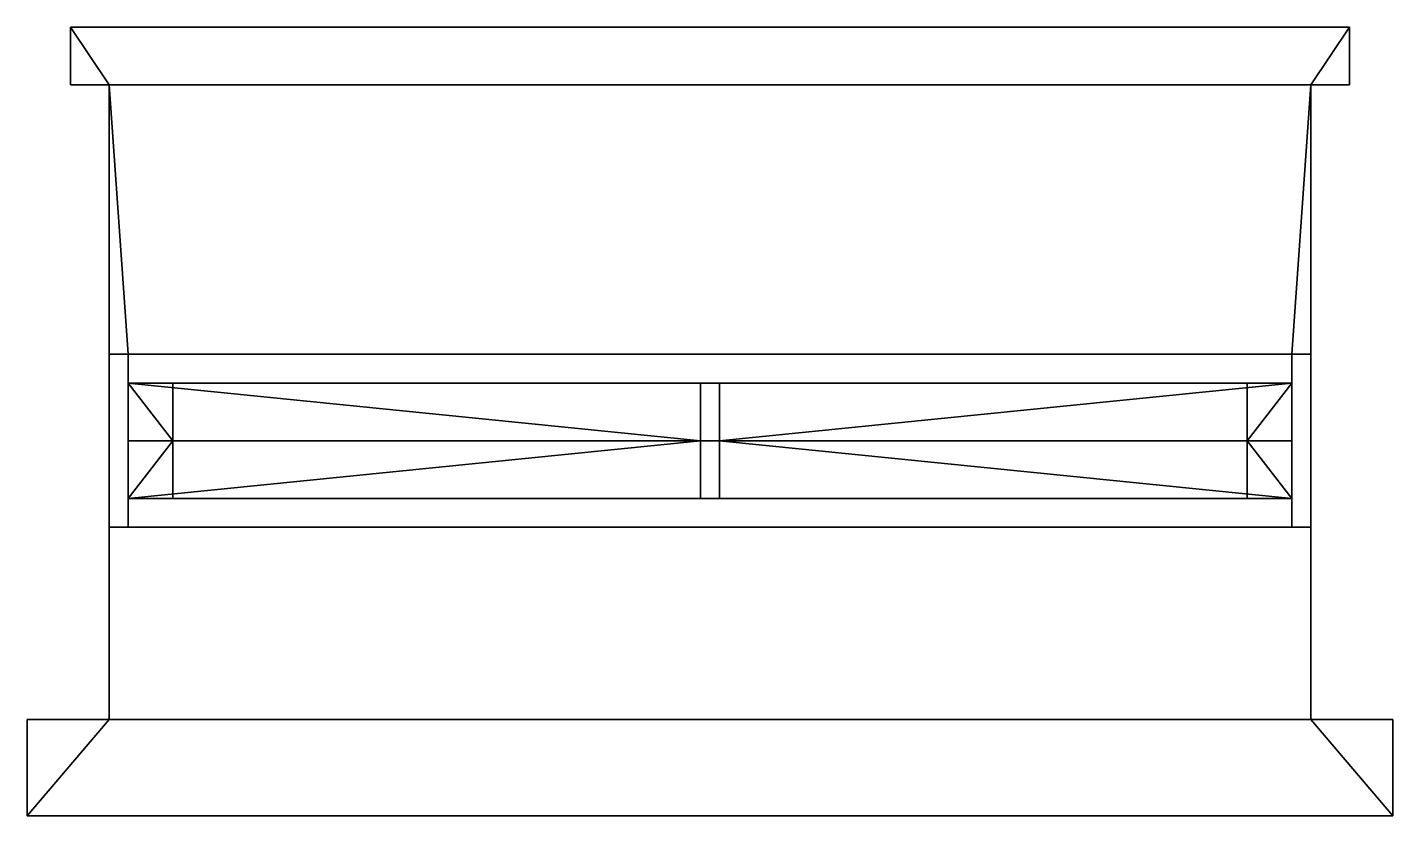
# Model space of a CAD drawing. Extents: x -0.043 to 0.667, y -0.3 to 0.11.
import ezdxf

# ---------------------------------------------------------------- set-up
doc = ezdxf.new("R2010")
doc.units = 0

msp = doc.modelspace()

# ---------------------------------------------------------------- meshes
at = {"color": 255}
mesh = msp.add_polyface(dxfattribs=at)
corners = [(0, 0.08), (0, 0.08, 0.052167), (0, 0.08, 0.077167), (0, -0.06, 0.077167), (0, -0.06, 0.995), (0, -0.15, 0.026667), (0, -0.15, 0.995), (0, -0.25), (0, -0.25, 0.01), (0.01, -0.06, 0.077167), (0.01, -0.06, 0.985), (0.01, -0.075, 0.077167), (0.01, -0.075, 0.562708), (0.01, -0.105, 0.077167), (0.01, -0.105, 0.524583), (0.01, -0.105, 0.562708), (0.01, -0.105, 0.985), (0.01, -0.135, 0.524583), (0.01, -0.135, 0.985), (0.01, -0.15, 0.077167), (0.01, -0.15, 0.985), (0.033125, -0.075, 0.125417), (0.033125, -0.075, 0.524583), (0.033125, -0.105, 0.125417), (0.033125, -0.105, 0.524583), (0.033125, -0.105, 0.562708), (0.033125, -0.105, 0.961875), (0.033125, -0.135, 0.562708), (0.033125, -0.135, 0.961875), (0.3075, -0.075, 0.125417), (0.3075, -0.075, 0.524583), (0.3075, -0.105, 0.125417), (0.3075, -0.105, 0.524583), (0.3075, -0.105, 0.562708), (0.3075, -0.105, 0.961875), (0.3075, -0.135, 0.562708), (0.3075, -0.135, 0.961875), (0.3175, -0.075, 0.125417), (0.3175, -0.075, 0.524583), (0.3175, -0.105, 0.125417), (0.3175, -0.105, 0.524583), (0.3175, -0.105, 0.562708), (0.3175, -0.105, 0.961875), (0.3175, -0.135, 0.562708), (0.3175, -0.135, 0.961875), (0.591875, -0.075, 0.125417), (0.591875, -0.075, 0.524583), (0.591875, -0.105, 0.125417), (0.591875, -0.105, 0.524583), (0.591875, -0.105, 0.562708), (0.591875, -0.105, 0.961875), (0.591875, -0.135, 0.562708), (0.591875, -0.135, 0.961875), (0.615, -0.06, 0.077167), (0.615, -0.06, 0.985), (0.615, -0.075, 0.077167), (0.615, -0.075, 0.562708), (0.615, -0.105, 0.077167), (0.615, -0.105, 0.524583), (0.615, -0.105, 0.562708), (0.615, -0.105, 0.985), (0.615, -0.135, 0.524583), (0.615, -0.135, 0.985), (0.615, -0.15, 0.077167), (0.615, -0.15, 0.985), (0.625, 0.08), (0.625, 0.08, 0.052167), (0.625, 0.08, 0.077167), (0.625, -0.06, 0.077167), (0.625, -0.06, 0.995), (0.625, -0.15, 0.026667), (0.625, -0.15, 0.995), (0.625, -0.25), (0.625, -0.25, 0.01), (0.645, 0.08, 0.052167), (0.645, 0.08, 0.077167), (0.645, 0.11, 0.052167), (0.645, 0.11, 0.077167), (0.6675, -0.25, 0.01), (0.6675, -0.25, -0.123333), (0.6675, -0.3, 0.001667), (0.6675, -0.3, -0.123333), (-0.02, 0.08, 0.052167), (-0.02, 0.08, 0.077167), (-0.02, 0.11, 0.052167), (-0.02, 0.11, 0.077167), (-0.0425, -0.25, 0.01), (-0.0425, -0.25, -0.123333), (-0.0425, -0.3, 0.001667), (-0.0425, -0.3, -0.123333)]
mesh.append_faces([[corners[k] for k in face] for face in [(49, 50, 60), (26, 25, 16), (28, 18, 27), (52, 51, 62), (48, 47, 57), (23, 24, 13), (61, 48, 58), (14, 24, 17), (86, 88, 8), (78, 73, 80), (83, 2, 85), (3, 9, 2), (68, 67, 53), (75, 77, 67), (15, 25, 12), (59, 56, 49), (45, 46, 55), (21, 11, 22), (67, 2, 9, 53), (77, 85, 2, 67), (82, 83, 85, 84), (84, 85, 77, 76), (76, 77, 75, 74), (84, 76, 66, 1), (11, 55, 53, 9), (70, 5, 8, 73), (88, 80, 73, 8), (88, 89, 81, 80), (87, 79, 81, 89), (60, 16, 10, 54), (10, 4, 69, 54), (57, 13, 19, 63), (63, 19, 5, 70), (38, 37, 29, 30), (32, 30, 29, 31), (39, 37, 38, 40), (40, 32, 31, 39), (44, 36, 35, 43), (41, 33, 34, 42), (36, 34, 33, 35), (43, 41, 42, 44), (31, 29, 21, 23), (28, 26, 34, 36), (44, 42, 50, 52), (47, 45, 37, 39), (86, 87, 89, 88), (78, 80, 81, 79), (17, 61, 43, 35), (62, 18, 36, 44), (37, 55, 11, 29), (12, 56, 38, 30), (56, 12, 33, 41), (16, 60, 42, 34), (61, 17, 32, 40), (15, 16, 25), (60, 59, 49), (56, 55, 46), (11, 12, 22), (14, 13, 24), (57, 58, 48), (61, 62, 51), (17, 27, 18), (27, 25, 26, 28), (52, 50, 49, 51), (48, 46, 45, 47), (23, 21, 22, 24), (59, 60, 54, 56), (10, 16, 15, 12), (9, 3, 4, 10), (53, 54, 69, 68), (70, 71, 64, 63), (5, 19, 20, 6), (27, 35, 33, 25), (43, 51, 49, 41), (30, 32, 24, 22), (58, 57, 63, 61), (19, 13, 14, 17), (11, 9, 10, 12), (54, 53, 55, 56), (62, 61, 63, 64), (18, 20, 19, 17), (31, 23, 13), (57, 47, 39), (57, 39, 31, 13), (61, 51, 43), (35, 27, 17), (44, 52, 62), (18, 28, 36), (34, 26, 16), (60, 50, 42), (62, 64, 20, 18), (71, 6, 20, 64), (30, 22, 12), (46, 38, 56), (48, 40, 38, 46), (37, 45, 55), (11, 21, 29), (40, 48, 61), (17, 24, 32), (12, 25, 33), (41, 49, 56), (69, 4, 6, 71), (4, 3, 5, 6), (71, 70, 68, 69), (72, 79, 87, 7), (66, 76, 74), (67, 66, 74, 75), (1, 82, 84), (83, 82, 1, 2), (1, 66, 65, 0), (70, 66, 67, 68), (72, 65, 66, 70), (2, 1, 5, 3), (1, 0, 7, 5), (65, 72, 7, 0), (8, 7, 87, 86), (5, 7, 8), (78, 79, 72, 73), (73, 72, 70)]], dxfattribs={"color": 255})

doc.saveas('drawing.dxf')
